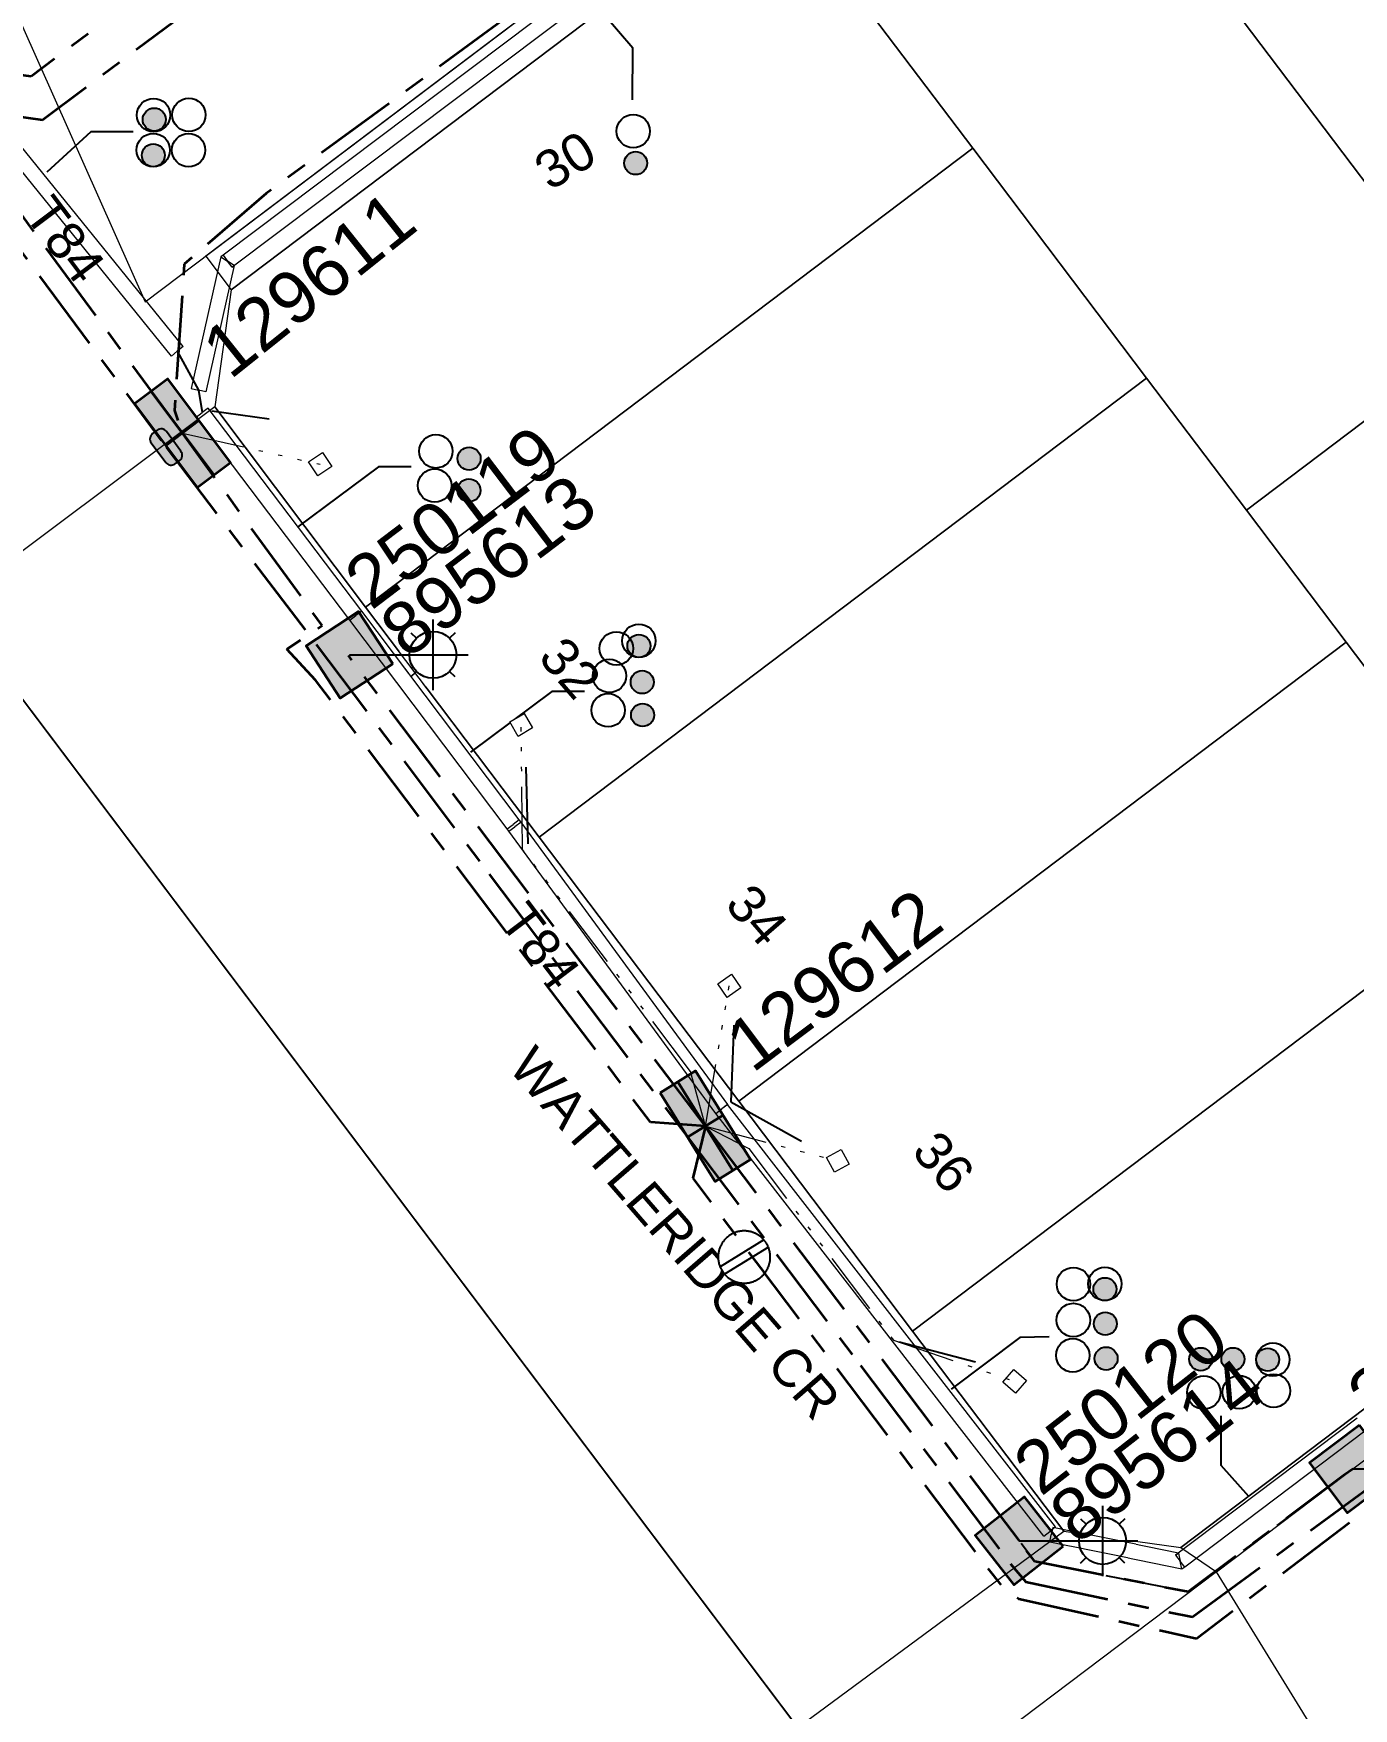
# Model space of a CAD drawing. Header units: metres. Extents: x 308278 to 310511, y 6271134 to 6272874.
# Drawn here: x 309041.8 to 309105, y 6272287.7 to 6272367.9 of the extents above; entities that cross this region are included whole.
import ezdxf
from ezdxf.enums import TextEntityAlignment as Align

# ---------------------------------------------------------------- set-up
doc = ezdxf.new("R2010")
doc.units = ezdxf.units.M
doc.set_wipeout_variables(frame=1)
for name, pattern in [('Cable Exist UG', [7, 4, -1, 1, -1]), ('DOT', [6.35, 0, -6.35]), ('PHANTOMX2', [6.6, 3, -0.75, 0.2, -0.75, 0.2, -0.75, 0.2, -0.75])]:
    doc.linetypes.add(name, pattern=pattern)
doc.layers.get('0').update_dxf_attribs({"color": 6})
for name, color, linetype, lineweight in [('_User Miscellaneous1', 30, 'Continuous', 13), ('_User_HV_Exist', 1, 'Continuous', 35), ('_User_LV_Exist', 5, 'Continuous', 35), ('_User_SL_Exist', 4, 'Continuous', 35), ('Cadastre Developer_SP_NEW', 92, 'Continuous', 15), ('Cadastre Land Parcels_SP_EXT', 118, 'Continuous', 15), ('Cadastre Roads_SP_EXT', 218, 'Continuous', 15), ('Mains_HV_EXT', 13, 'Continuous', 25), ('Mains_LV_EXT', 163, 'Continuous', 25), ('Mains_LV_SL_EXT', 135, 'Continuous', 25), ('Services_SP_EXT', 42, 'PHANTOMX2', 20)]:
    doc.layers.add(name, color=color, linetype=linetype, lineweight=lineweight)
for name, color, linetype in [('Duct_SP_EXT', 30, 'Continuous'), ('Equip_HV_EXT', 7, 'Continuous'), ('Equip_LV_EXT', 7, 'Continuous'), ('Equip_SP_SL_EXT', 7, 'Continuous'), ('SupportsUG_SP_LV_EXT', 7, 'Continuous'), ('SupportsUG_SP_LV_SL_EXT', 7, 'Continuous'), ('Trench_SP_EXT', 7, 'Continuous')]:
    doc.layers.add(name, color=color, linetype=linetype)
doc.styles.add('COLUMN_LABEL', font='arial.ttf', dxfattribs={"height": 2})
doc.styles.add('iecARIAL', font='arial.ttf', dxfattribs={"height": 2})
doc.styles.add('POLE_LABEL', font='arial.ttf', dxfattribs={"height": 2})
doc.styles.add('SL_LABEL', font='arial.ttf', dxfattribs={"height": 2})
doc.styles.get("Standard").update_dxf_attribs({"font": 'arial.ttf'})

# ---------------------------------------------------------------- blocks, each defined once
blk = doc.blocks.new('COLUMN_EXT')
blk.add_hatch(color=256).paths.add_polyline_path([(1.5, -1.5), (1.5, 1.5), (-1.5, 1.5), (-1.5, -1.5)])
blk.add_lwpolyline([(1.5, 1.5), (-1.5, 1.5), (-1.5, -1.5), (1.5, -1.5)], close=True)
at = {"flags": 9}
for tag, p in [('STREETNAME', (-1.813, 1.6)), ('SUBURB', (-1.813, 1.8)), ('NOTES', (-1.813, 2)), ('LOCATION', (-1.813, 1.4)), ('LEGEND', (-1.813, 1.2)), ('USAGE', (-1.813, 1)), ('STATE', (-1.813, 0.8)), ('COLUMN_TYPE', (-1.813, 0.4)), ('OWNED_BY', (-1.813, 0.6))]:
    blk.add_attdef(tag, text='', height=0.2, rotation=180, dxfattribs=at).set_placement(p, align=Align.MIDDLE_LEFT)
at = {"flags": 1}
blk.add_attdef('Z', (-1.813, 2.351), '', height=0.2, rotation=180, dxfattribs=at)
at = {"flags": 9}
for tag, style, p in [('STRUCTURE_PLANT_NUMBER', 'POLE_LABEL', (-1.813, -0.031)), ('STREET_CODE', 'COLUMN_LABEL', (-1.813, 0.2))]:
    blk.add_attdef(tag, text='', height=0.2, rotation=180, dxfattribs=dict(at, style=style)).set_placement(p, align=Align.MIDDLE_LEFT)
at = {"style": 'COLUMN_LABEL', "width": 0.9, "flags": 8}
blk.add_attdef('ASSET_NUM', text='', height=2, rotation=270, dxfattribs=at).set_placement((2, -4), align=Align.MIDDLE_LEFT)
blk = doc.blocks.new('PILLAR_EXT')
blk.add_hatch(color=256).paths.add_polyline_path([(-2.5, 1), (-2.5, -1), (2.5, -1), (2.5, 1)])
for p, q in [((0, 1), (0, -1)), ((-2.5, 0), (2.5, 0))]:
    blk.add_line(p, q)
at = {"ltscale": 10}
blk.add_line((2.5, 0), (-2.5, 0), dxfattribs=at)
blk.add_lwpolyline([(-2.5, -1), (-1.25, -1), (1.25, -1), (2.5, -1), (2.5, 1), (-2.5, 1)], close=True)
at = {"width": 0.9, "flags": 8}
blk.add_attdef('ASSET_NUM', text='', height=2, rotation=90, dxfattribs=at).set_placement((-2, 4), align=Align.MIDDLE_LEFT)
for tag, p, flags in [('OWNED_BY', (0, -0.2), 9), ('STATE', (0, -0.4), 9), ('SUPPORT_TYPE', (0, -0.6), 9), ('USAGE', (0, -0.8), 9), ('LEGEND', (0, -1), 9), ('STREETNAME', (0, -1.8), 9), ('LOCATION', (0, -1.2), 9), ('NOTES', (0, -1.4), 9), ('PARENT', (0, -1.6), 9), ('SUBURB', (0, -2), 1)]:
    blk.add_attdef(tag, p, '', height=0.2, dxfattribs=dict(flags=flags))
blk = doc.blocks.new('DUCT_EXT')
blk.add_circle((0, 0.8), 0.8)
at = {"flags": 1}
blk.add_attdef('Z', (0, 0), '', height=0.2, dxfattribs=at)
at = {"flags": 9}
for tag, p in [('DUCT_CODE', (0, 0)), ('XSECT_TYPE', (0, -0.2)), ('STATE', (0, -0.6)), ('FB_REFERENCE', (0, -0.4)), ('NOTES', (0, -0.8))]:
    blk.add_attdef(tag, text='', height=0.2, dxfattribs=at).set_placement(p, align=Align.MIDDLE_LEFT)
blk = doc.blocks.new('*U479')
at = {"transparency": 33554687, "flags": 9}
for tag, p in [('LRATECODE', (-7.4, 0)), ('LOUTREACHVOCAB', (-7.2, 0)), ('LOUTREACH', (-7, 0)), ('LANTNUMBER', (-6.6, 0)), ('LNEW', (-6.4, 0)), ('LMASTVOCAB', (-6.2, 0)), ('LMAST', (-6, 0)), ('LLAMPVOCAB', (-5.8, 0)), ('LLAMP', (-5.6, 0)), ('LEXIST', (-5.4, 0)), ('LCHARGE3PERCENT', (-5.2, 0)), ('LCHARGE3', (-5, 0)), ('LCHARGE2PERCENT', (-4.8, 0)), ('LCHARGE2', (-4.6, 0)), ('LCHARGE1PERCENT', (-4.4, 0)), ('LCHARGE1', (-4.2, 0)), ('LCATEGORY', (-4, 0)), ('LBRACKETVOCAB', (-3.8, 0)), ('LBRACKET', (-3.6, 0)), ('LKINGHEIGHT', (-3.4, 0)), ('CREPLACE', (-3.2, 0)), ('CREMOVE', (-3, 0)), ('CNUMBER', (-2.8, 0)), ('CNEW', (-2.6, 0)), ('CEXIST', (-2.4, 0)), ('USAGE', (-2.2, 0)), ('STATE', (-2, 0)), ('OWNED_BY', (-1.8, 0)), ('ORIENTATION', (-1.6, 0)), ('OPERATING_VOLTAGE', (-1.4, 0)), ('NO_PHASES', (-1.2, 0)), ('LANTERN_TYPE', (-1, 0)), ('LANTERN_PURPOSE', (-0.8, 0)), ('CONTROL_TYPE', (-0.6, 0)), ('CONSTRUCTED_VOLTAGE', (-0.4, 0))]:
    blk.add_attdef(tag, text='', height=0.001, rotation=270, dxfattribs=at).set_placement(p, align=Align.MIDDLE_LEFT)
at = {"transparency": 33554687, "style": 'SL_LABEL', "flags": 9}
blk.add_attdef('STREET_CODE', text='', height=0.001, rotation=270, dxfattribs=at).set_placement((0.001, 0), align=Align.MIDDLE_LEFT)
at = {"transparency": 33554687, "flags": 1}
blk.add_attdef('Z', (0, 0), '', height=0.001, rotation=270, dxfattribs=at)
at = {"transparency": 33554687, "width": 0.9}
blk.add_attdef('LNUMBER', text='', height=1, dxfattribs=at).set_placement((7, -1), align=Align.MIDDLE_LEFT)
at = {"transparency": 33554687, "flags": 9}
for tag, p in [('LREMOVE', (0, -7.6)), ('LREPLACE', (0, -7.8)), ('LTYPE', (0, -8)), ('LTYPEVOCAB', (0, -8.2)), ('LEGEND', (0, -8.4)), ('SUBURB', (0, -8.6)), ('STREETNAME', (0, -8.8)), ('LOCATION', (0, -9)), ('NOTES', (0, -9.2)), ('MAINTAINED_BY', (0, -9.863))]:
    blk.add_attdef(tag, text='', height=0.001, dxfattribs=at).set_placement(p, align=Align.MIDDLE_LEFT)
blk.add_attdef('OPERATED_BY', (0, -9.607), '', height=0.001, dxfattribs=at)
at = {"linetype": 'DOT', "transparency": 33554687}
blk.add_wipeout([(5.688, 0), (5.061, -1.061), (4, -1.688), (2.939, -1.061), (2.313, 0), (2.939, 1.061), (4, 1.687), (5.061, 1.061)], dxfattribs=at)
at = {"transparency": 33554687}
for p, q in [((4, 1.687), (4, 0)), ((2.939, 1.061), (3.205, 0.795)), ((5.061, 1.061), (4.795, 0.795)), ((0, 0), (4, 0)), ((2.939, -1.061), (3.205, -0.795)), ((4, 0), (5.688, 0)), ((4, 0), (4, -1.688)), ((5.061, -1.061), (4.795, -0.795))]:
    blk.add_line(p, q, dxfattribs=at)
blk.add_circle((4, 0), 1.125, dxfattribs=at)
blk = doc.blocks.new('CCP_EXT')
at = {"flags": 9}
for tag, p in [('USAGE', (0, -1.2)), ('LEGEND', (0, -1.4)), ('LIFE_SUPPORT', (0, -1.6)), ('STATE', (0, -1.8)), ('NOTES', (0, -2))]:
    blk.add_attdef(tag, text='', height=0.2, dxfattribs=at).set_placement(p, align=Align.MIDDLE_LEFT)
at = {"transparency": 33554687}
blk.add_wipeout([(0, 0.566), (0.566, 0), (0, -0.566), (-0.566, 0)], dxfattribs=at)
blk.add_lwpolyline([(-0.566, 0), (0, 0.566), (0.566, 0), (0, -0.566), (-0.566, 0)])
at = {"flags": 1}
blk.add_attdef('Z', (0, 0), '', height=0.2, dxfattribs=at)
at = {"flags": 9}
for tag, p in [('CCP_TYPE', (0, 0)), ('OPERATING_VOLTAGE', (0, -0.6)), ('ORIENTATION', (0, -0.8)), ('CONSTRUCTED_VOLTAGE', (0, -0.2)), ('NO_PHASES', (0, -0.4)), ('OWNED_BY', (0, -1))]:
    blk.add_attdef(tag, text='', height=0.2, dxfattribs=at).set_placement(p, align=Align.MIDDLE_LEFT)
blk = doc.blocks.new('HV_STJ_EXT')
h = blk.add_hatch(color=256)
edge = h.paths.add_edge_path()
edge.add_ellipse((-0.586, 0.131), major_axis=(0.226, 0.226), ratio=1, start_angle=44.99996, end_angle=135)
edge.add_line((-0.906, 0.131), (-0.906, -0.131))
edge.add_ellipse((-0.586, -0.131), major_axis=(0.226, 0.226), ratio=1, start_angle=134.99996, end_angle=225)
edge.add_line((-0.586, -0.451), (0.586, -0.451))
edge.add_ellipse((0.586, -0.131), major_axis=(-0.226, 0.226), ratio=1, start_angle=134.99996, end_angle=225)
edge.add_line((0.906, -0.131), (0.906, 0.131))
edge.add_ellipse((0.586, 0.131), major_axis=(-0.226, 0.226), ratio=1, start_angle=224.99996, end_angle=315)
edge.add_line((0.586, 0.451), (-0.586, 0.451))
blk.add_lwpolyline([(-0.906, 0.131), (-0.906, -0.131, 0.414214), (-0.586, -0.451), (0.586, -0.451, 0.414214), (0.906, -0.131), (0.906, 0.131, 0.414214), (0.586, 0.451), (-0.586, 0.451, 0.414214)], format="xyb", close=True)
for tag, flags, p in [('ORIENTATION', 9, (1.5, 0)), ('Z', 1, (1.5, -0.8)), ('USAGE', 9, (1.5, -0.2)), ('LEGEND', 9, (1.5, -0.4)), ('NOTES', 9, (1.5, -0.6))]:
    blk.add_attdef(tag, text='', height=0.2, dxfattribs=dict(flags=flags)).set_placement(p, align=Align.MIDDLE_LEFT)
blk = doc.blocks.new('LV_UG_LINKS_CLOSED_EXT')
at = {"layer": 'Equip_LV_EXT'}
for tag, flags, p in [('ACTUAL_STATUS', 9, (3, -2)), ('CONSTRUCTED_VOLTAGE', 9, (3, -2.2)), ('NO_PHASES', 9, (3, -2.4)), ('OPERATING_VOLTAGE', 9, (3, -2.6)), ('ORIENTATION', 9, (3, -2.8)), ('STATE', 9, (3, -3)), ('SWITCH_TYPE', 9, (3, -3.2)), ('OWNED_BY', 9, (3, -3.8)), ('OPERATED_BY', 9, (3, -4)), ('USAGE', 9, (3, -3.4)), ('NOTES', 9, (3, -3.6)), ('TYPE', 9, (3, -4.6)), ('Z', 1, (3, -4.8)), ('MAINTAINED_BY', 9, (3, -4.2)), ('NUMBER_OF_PHASES', 9, (3, -4.4))]:
    blk.add_attdef(tag, text='', height=0.2, dxfattribs=dict(at, flags=flags)).set_placement(p, align=Align.MIDDLE_LEFT)
at = {"transparency": 33554687}
blk.add_wipeout([(4, 1.25), (3.969, 1.25), (3.939, 1.248), (3.908, 1.247), (3.877, 1.244), (3.847, 1.241), (3.817, 1.236), (3.786, 1.232), (3.756, 1.226), (3.726, 1.22), (3.696, 1.213), (3.667, 1.205), (3.637, 1.196), (3.608, 1.187), (3.579, 1.177), (3.55, 1.166), (3.522, 1.155), (3.493, 1.143), (3.466, 1.13), (3.438, 1.117), (3.411, 1.102), (3.384, 1.088), (3.357, 1.072), (3.331, 1.056), (3.306, 1.039), (3.28, 1.022), (3.255, 1.004), (3.231, 0.985), (3.207, 0.966), (3.184, 0.947), (3.161, 0.926), (3.138, 0.905), (3.116, 0.884), (3.095, 0.862), (3.074, 0.839), (3.053, 0.816), (3.034, 0.793), (3.015, 0.769), (2.996, 0.745), (2.978, 0.72), (2.961, 0.694), (2.944, 0.669), (2.928, 0.643), (2.912, 0.616), (2.898, 0.589), (2.883, 0.562), (2.87, 0.534), (2.857, 0.507), (2.845, 0.478), (2.834, 0.45), (2.823, 0.421), (2.813, 0.392), (2.804, 0.363), (2.795, 0.333), (2.787, 0.304), (2.78, 0.274), (2.774, 0.244), (2.768, 0.214), (2.764, 0.183), (2.759, 0.153), (2.756, 0.123), (2.753, 0.092), (2.752, 0.061), (2.75, 0.031), (2.75, 0), (2.75, -0.031), (2.752, -0.061), (2.753, -0.092), (2.756, -0.123), (2.759, -0.153), (2.764, -0.183), (2.768, -0.214), (2.774, -0.244), (2.78, -0.274), (2.787, -0.304), (2.795, -0.333), (2.804, -0.363), (2.813, -0.392), (2.823, -0.421), (2.834, -0.45), (2.845, -0.478), (2.857, -0.507), (2.87, -0.534), (2.883, -0.562), (2.898, -0.589), (2.912, -0.616), (2.928, -0.643), (2.944, -0.669), (2.961, -0.694), (2.978, -0.72), (2.996, -0.745), (3.015, -0.769), (3.034, -0.793), (3.053, -0.816), (3.074, -0.839), (3.095, -0.862), (3.116, -0.884), (3.138, -0.905), (3.161, -0.926), (3.184, -0.947), (3.207, -0.966), (3.231, -0.985), (3.255, -1.004), (3.28, -1.022), (3.306, -1.039), (3.331, -1.056), (3.357, -1.072), (3.384, -1.088), (3.411, -1.102), (3.438, -1.117), (3.466, -1.13), (3.493, -1.143), (3.522, -1.155), (3.55, -1.166), (3.579, -1.177), (3.608, -1.187), (3.637, -1.196), (3.667, -1.205), (3.696, -1.213), (3.726, -1.22), (3.756, -1.226), (3.786, -1.232), (3.817, -1.236), (3.847, -1.241), (3.877, -1.244), (3.908, -1.247), (3.939, -1.248), (3.969, -1.25), (4, -1.25), (4.031, -1.25), (4.061, -1.248), (4.092, -1.247), (4.123, -1.244), (4.153, -1.241), (4.183, -1.236), (4.214, -1.232), (4.244, -1.226), (4.274, -1.22), (4.304, -1.213), (4.333, -1.205), (4.363, -1.196), (4.392, -1.187), (4.421, -1.177), (4.45, -1.166), (4.478, -1.155), (4.507, -1.143), (4.534, -1.13), (4.562, -1.117), (4.589, -1.102), (4.616, -1.088), (4.643, -1.072), (4.669, -1.056), (4.694, -1.039), (4.72, -1.022), (4.745, -1.004), (4.769, -0.985), (4.793, -0.966), (4.816, -0.947), (4.839, -0.926), (4.862, -0.905), (4.884, -0.884), (4.905, -0.862), (4.926, -0.839), (4.947, -0.816), (4.966, -0.793), (4.985, -0.769), (5.004, -0.745), (5.022, -0.72), (5.039, -0.694), (5.056, -0.669), (5.072, -0.643), (5.088, -0.616), (5.102, -0.589), (5.117, -0.562), (5.13, -0.534), (5.143, -0.507), (5.155, -0.478), (5.166, -0.45), (5.177, -0.421), (5.187, -0.392), (5.196, -0.363), (5.205, -0.333), (5.213, -0.304), (5.22, -0.274), (5.226, -0.244), (5.232, -0.214), (5.236, -0.183), (5.241, -0.153), (5.244, -0.123), (5.247, -0.092), (5.248, -0.061), (5.25, -0.031), (5.25, 0), (5.25, 0.031), (5.248, 0.061), (5.247, 0.092), (5.244, 0.123), (5.241, 0.153), (5.236, 0.183), (5.232, 0.214), (5.226, 0.244), (5.22, 0.274), (5.213, 0.304), (5.205, 0.333), (5.196, 0.363), (5.187, 0.392), (5.177, 0.421), (5.166, 0.45), (5.155, 0.478), (5.143, 0.507), (5.13, 0.534), (5.117, 0.562), (5.102, 0.589), (5.088, 0.616), (5.072, 0.643), (5.056, 0.669), (5.039, 0.694), (5.022, 0.72), (5.004, 0.745), (4.985, 0.769), (4.966, 0.793), (4.947, 0.816), (4.926, 0.839), (4.905, 0.862), (4.884, 0.884), (4.862, 0.905), (4.839, 0.926), (4.816, 0.947), (4.793, 0.966), (4.769, 0.985), (4.745, 1.004), (4.72, 1.022), (4.694, 1.039), (4.669, 1.056), (4.643, 1.072), (4.616, 1.088), (4.589, 1.102), (4.562, 1.117), (4.534, 1.13), (4.507, 1.143), (4.478, 1.155), (4.45, 1.166), (4.421, 1.177), (4.392, 1.187), (4.363, 1.196), (4.333, 1.205), (4.304, 1.213), (4.274, 1.22), (4.244, 1.226), (4.214, 1.232), (4.183, 1.236), (4.153, 1.241), (4.123, 1.244), (4.092, 1.247), (4.061, 1.248), (4.031, 1.25)], dxfattribs=at).dxf.layer = 'Equip_LV_EXT'
at = {"layer": 'Equip_LV_EXT'}
for p, q in [((3.792, 1.232), (3.792, -1.232)), ((4.208, 1.232), (4.208, -1.232))]:
    blk.add_line(p, q, dxfattribs=at)
at = {"layer": 'Equip_LV_EXT', "flags": 128}
blk.add_lwpolyline([(4, 1.25), (3.969, 1.25), (3.939, 1.248), (3.908, 1.247), (3.877, 1.244), (3.847, 1.241), (3.817, 1.236), (3.786, 1.232), (3.756, 1.226), (3.726, 1.22), (3.696, 1.213), (3.667, 1.205), (3.637, 1.196), (3.608, 1.187), (3.579, 1.177), (3.55, 1.166), (3.522, 1.155), (3.493, 1.143), (3.466, 1.13), (3.438, 1.117), (3.411, 1.102), (3.384, 1.088), (3.357, 1.072), (3.331, 1.056), (3.306, 1.039), (3.28, 1.022), (3.255, 1.004), (3.231, 0.985), (3.207, 0.966), (3.184, 0.947), (3.161, 0.926), (3.138, 0.905), (3.116, 0.884), (3.095, 0.862), (3.074, 0.839), (3.053, 0.816), (3.034, 0.793), (3.015, 0.769), (2.996, 0.745), (2.978, 0.72), (2.961, 0.694), (2.944, 0.669), (2.928, 0.643), (2.912, 0.616), (2.898, 0.589), (2.883, 0.562), (2.87, 0.534), (2.857, 0.507), (2.845, 0.478), (2.834, 0.45), (2.823, 0.421), (2.813, 0.392), (2.804, 0.363), (2.795, 0.333), (2.787, 0.304), (2.78, 0.274), (2.774, 0.244), (2.768, 0.214), (2.764, 0.183), (2.759, 0.153), (2.756, 0.123), (2.753, 0.092), (2.752, 0.061), (2.75, 0.031), (2.75, 0), (2.75, -0.031), (2.752, -0.061), (2.753, -0.092), (2.756, -0.123), (2.759, -0.153), (2.764, -0.183), (2.768, -0.214), (2.774, -0.244), (2.78, -0.274), (2.787, -0.304), (2.795, -0.333), (2.804, -0.363), (2.813, -0.392), (2.823, -0.421), (2.834, -0.45), (2.845, -0.478), (2.857, -0.507), (2.87, -0.534), (2.883, -0.562), (2.898, -0.589), (2.912, -0.616), (2.928, -0.643), (2.944, -0.669), (2.961, -0.694), (2.978, -0.72), (2.996, -0.745), (3.015, -0.769), (3.034, -0.793), (3.053, -0.816), (3.074, -0.839), (3.095, -0.862), (3.116, -0.884), (3.138, -0.905), (3.161, -0.926), (3.184, -0.947), (3.207, -0.966), (3.231, -0.985), (3.255, -1.004), (3.28, -1.022), (3.306, -1.039), (3.331, -1.056), (3.357, -1.072), (3.384, -1.088), (3.411, -1.102), (3.438, -1.117), (3.466, -1.13), (3.493, -1.143), (3.522, -1.155), (3.55, -1.166), (3.579, -1.177), (3.608, -1.187), (3.637, -1.196), (3.667, -1.205), (3.696, -1.213), (3.726, -1.22), (3.756, -1.226), (3.786, -1.232), (3.817, -1.236), (3.847, -1.241), (3.877, -1.244), (3.908, -1.247), (3.939, -1.248), (3.969, -1.25), (4, -1.25), (4.031, -1.25), (4.061, -1.248), (4.092, -1.247), (4.123, -1.244), (4.153, -1.241), (4.183, -1.236), (4.214, -1.232), (4.244, -1.226), (4.274, -1.22), (4.304, -1.213), (4.333, -1.205), (4.363, -1.196), (4.392, -1.187), (4.421, -1.177), (4.45, -1.166), (4.478, -1.155), (4.507, -1.143), (4.534, -1.13), (4.562, -1.117), (4.589, -1.102), (4.616, -1.088), (4.643, -1.072), (4.669, -1.056), (4.694, -1.039), (4.72, -1.022), (4.745, -1.004), (4.769, -0.985), (4.793, -0.966), (4.816, -0.947), (4.839, -0.926), (4.862, -0.905), (4.884, -0.884), (4.905, -0.862), (4.926, -0.839), (4.947, -0.816), (4.966, -0.793), (4.985, -0.769), (5.004, -0.745), (5.022, -0.72), (5.039, -0.694), (5.056, -0.669), (5.072, -0.643), (5.088, -0.616), (5.102, -0.589), (5.117, -0.562), (5.13, -0.534), (5.143, -0.507), (5.155, -0.478), (5.166, -0.45), (5.177, -0.421), (5.187, -0.392), (5.196, -0.363), (5.205, -0.333), (5.213, -0.304), (5.22, -0.274), (5.226, -0.244), (5.232, -0.214), (5.236, -0.183), (5.241, -0.153), (5.244, -0.123), (5.247, -0.092), (5.248, -0.061), (5.25, -0.031), (5.25, 0), (5.25, 0.031), (5.248, 0.061), (5.247, 0.092), (5.244, 0.123), (5.241, 0.153), (5.236, 0.183), (5.232, 0.214), (5.226, 0.244), (5.22, 0.274), (5.213, 0.304), (5.205, 0.333), (5.196, 0.363), (5.187, 0.392), (5.177, 0.421), (5.166, 0.45), (5.155, 0.478), (5.143, 0.507), (5.13, 0.534), (5.117, 0.562), (5.102, 0.589), (5.088, 0.616), (5.072, 0.643), (5.056, 0.669), (5.039, 0.694), (5.022, 0.72), (5.004, 0.745), (4.985, 0.769), (4.966, 0.793), (4.947, 0.816), (4.926, 0.839), (4.905, 0.862), (4.884, 0.884), (4.862, 0.905), (4.839, 0.926), (4.816, 0.947), (4.793, 0.966), (4.769, 0.985), (4.745, 1.004), (4.72, 1.022), (4.694, 1.039), (4.669, 1.056), (4.643, 1.072), (4.616, 1.088), (4.589, 1.102), (4.562, 1.117), (4.534, 1.13), (4.507, 1.143), (4.478, 1.155), (4.45, 1.166), (4.421, 1.177), (4.392, 1.187), (4.363, 1.196), (4.333, 1.205), (4.304, 1.213), (4.274, 1.22), (4.244, 1.226), (4.214, 1.232), (4.183, 1.236), (4.153, 1.241), (4.123, 1.244), (4.092, 1.247), (4.061, 1.248), (4.031, 1.25)], close=True, dxfattribs=at)
blk = doc.blocks.new('CABLE_LARGE_EXT')
h = blk.add_hatch(color=256)
edge = h.paths.add_edge_path()
edge.add_arc((0, 0.55), 0.55, 0, 360)
blk.add_circle((0, 0.55), 0.55)
at = {"flags": 1}
blk.add_attdef('Z', (0, 0), '', height=0.2, dxfattribs=at)
at = {"flags": 9}
for tag, p in [('COND_CODE', (0, 0)), ('XSECT_SIZE', (0, -0.6)), ('STATE', (0, -0.4)), ('FB_REFERENCE', (0, -0.2)), ('NOTES', (0, -0.8))]:
    blk.add_attdef(tag, text='', height=0.2, dxfattribs=at).set_placement(p, align=Align.MIDDLE_LEFT)

msp = doc.modelspace()

# ---------------------------------------------------------------- linework, layer by layer
at = {"layer": '_User Miscellaneous1'}
for p, q in [((309087.726, 6272385.061), (309050.871, 6272357.337)), ((309088.158, 6272384.485), (309051.304, 6272356.761)), ((309048.397, 6272352.501), (309037.421, 6272366.059)), ((309048.957, 6272352.954), (309037.98, 6272366.512)), ((309050.766, 6272357.257), (309049.344, 6272350.948)), ((309050.871, 6272357.337), (309050.766, 6272357.257)), ((309050.766, 6272357.257), (309051.088, 6272357.049)), ((309050.871, 6272357.337), (309051.088, 6272357.049)), ((309051.304, 6272356.761), (309051.088, 6272357.049)), ((309051.41, 6272356.841), (309051.088, 6272357.049)), ((309051.41, 6272356.841), (309050.047, 6272350.79)), ((309051.304, 6272356.761), (309051.41, 6272356.841)), ((309048.957, 6272352.954), (309048.677, 6272352.727)), ((309048.397, 6272352.501), (309048.677, 6272352.727)), ((309049.344, 6272350.948), (309049.695, 6272350.869)), ((309050.047, 6272350.79), (309049.695, 6272350.869)), ((309049.582, 6272349.574), (309049.869, 6272349.791)), ((309050.156, 6272350.008), (309049.869, 6272349.791)), ((309064.475, 6272329.857), (309064.763, 6272330.074)), ((309064.562, 6272329.742), (309064.475, 6272329.857)), ((309064.562, 6272329.742), (309064.851, 6272329.956)), ((309065.051, 6272330.29), (309064.763, 6272330.074)), ((309065.14, 6272330.171), (309064.851, 6272329.956)), ((309065.14, 6272330.171), (309065.051, 6272330.29)), ((309074.461, 6272316.231), (309074.751, 6272316.444)), ((309074.467, 6272316.223), (309074.751, 6272316.444)), ((309075.035, 6272316.664), (309074.751, 6272316.444)), ((309075.041, 6272316.656), (309074.751, 6272316.444))]:
    msp.add_line(p, q, dxfattribs=at)
at = {"layer": '_User_HV_Exist', "linetype": 'Cable Exist UG'}
msp.add_lwpolyline([(309037.911, 6272361.955), (309047.914, 6272348.459)], dxfattribs=at)
at = {"layer": '_User_LV_Exist', "linetype": 'Cable Exist UG', "flags": 128}
for points in [[(309051.908, 6272376.009), (309052.211, 6272373.78), (309052.211, 6272373.78), (309041.69, 6272365.895), (309038.675, 6272366.302), (309037.794, 6272365.44), (309037.794, 6272365.44), (309022.459, 6272353.84), (309023.724, 6272352.313), (309023.724, 6272352.313), (309022.524, 6272351.404), (309014.293, 6272345.201), (309012.235, 6272346.103)], [(309048.928, 6272348.808), (309038.215, 6272363.36), (309038.215, 6272363.36), (309039.377, 6272364.207), (309042.226, 6272363.81), (309053.412, 6272372.194), (309054.725, 6272373.351), (309051.908, 6272376.009)]]:
    msp.add_lwpolyline(points, dxfattribs=at)
at = {"layer": 'Cadastre Land Parcels_SP_EXT', "linetype": 'Continuous'}
for points in [[(309122.214, 6272362), (309099.464, 6272392.099), (309088.294, 6272383.658), (309111.045, 6272353.559), (309122.214, 6272362)], [(309111.045, 6272353.559), (309088.294, 6272383.658), (309077.124, 6272375.218), (309086.772, 6272362.454), (309095.093, 6272351.445), (309099.875, 6272345.118), (309111.045, 6272353.559)], [(309086.772, 6272362.454), (309077.124, 6272375.218), (309051.255, 6272355.668), (309050.476, 6272350.066), (309057.688, 6272340.476), (309086.772, 6272362.454)], [(309095.093, 6272351.445), (309086.772, 6272362.454), (309057.688, 6272340.476), (309066.008, 6272329.466), (309095.093, 6272351.445)], [(309133.795, 6272323.46), (309111.045, 6272353.559), (309099.875, 6272345.118), (309104.657, 6272338.792), (309112.977, 6272327.784), (309122.626, 6272315.019), (309133.795, 6272323.46)], [(309104.657, 6272338.792), (309099.875, 6272345.118), (309095.093, 6272351.445), (309066.008, 6272329.466), (309075.57, 6272316.811), (309104.657, 6272338.792)], [(309082.087, 6272281.925), (309034.255, 6272345.358), (309007.944, 6272325.489), (308911.612, 6272252.776), (308959.421, 6272189.261), (309082.087, 6272281.925)], [(309112.977, 6272327.784), (309104.657, 6272338.792), (309075.57, 6272316.811), (309083.892, 6272305.802), (309112.977, 6272327.784)], [(309122.626, 6272315.019), (309112.977, 6272327.784), (309083.892, 6272305.802), (309091.127, 6272296.228), (309096.728, 6272295.449), (309122.626, 6272315.019)]]:
    msp.add_lwpolyline(points, close=True, dxfattribs=at)
at = {"layer": 'Cadastre Roads_SP_EXT', "linetype": 'Continuous'}
for points in [[(309207.248, 6272476.001), (309192.86, 6272489.886), (309192.546, 6272484.694), (309166.069, 6272464.699), (309152.302, 6272454.303), (309140.334, 6272445.266), (309126.501, 6272434.818), (309113.016, 6272424.635), (309110.623, 6272422.827), (309108.23, 6272421.021), (309094.666, 6272410.778), (309081.102, 6272400.534), (309078.709, 6272398.727), (309076.316, 6272396.919), (309063.949, 6272387.58), (309040.544, 6272369.906), (309047.147, 6272355.094), (309207.248, 6272476.001)], [(309207.248, 6272476.001), (309050.052, 6272357.288), (309051.255, 6272355.668), (309077.124, 6272375.218), (309088.294, 6272383.658), (309099.464, 6272392.099), (309112.229, 6272401.746), (309123.399, 6272410.187), (309205.198, 6272471.958), (309210.743, 6272471.126), (309207.248, 6272476.001)]]:
    msp.add_lwpolyline(points, close=True, dxfattribs=at)
at = {"layer": 'Duct_SP_EXT'}
for points in [[(309070.473, 6272364.767), (309070.495, 6272367.24), (309068.441, 6272369.66)], [(309046.573, 6272363.241), (309044.54, 6272363.236), (309042.439, 6272361.308)], [(309059.879, 6272347.195), (309058.321, 6272347.202), (309054.449, 6272344.325)], [(309068.182, 6272336.441), (309066.612, 6272336.443), (309062.727, 6272333.531)], [(309090.434, 6272305.536), (309089.031, 6272305.507), (309085.738, 6272303.019)], [(309098.645, 6272301.745), (309098.657, 6272299.38), (309099.978, 6272297.905)]]:
    msp.add_lwpolyline(points, dxfattribs=at)
at = {"layer": 'Mains_HV_EXT', "linetype": 'Cable Exist UG'}
msp.add_lwpolyline([(309037.911, 6272361.955), (309047.914, 6272348.459)], dxfattribs=at)
at = {"layer": 'Trench_SP_EXT', "linetype": 'Cable Exist UG'}
for points in [[(309048.677, 6272352.727), (309049.695, 6272350.869)], [(309049.695, 6272350.869), (309049.869, 6272349.791)], [(309053.074, 6272349.476), (309050.332, 6272349.858)], [(309065.371, 6272332.811), (309065.466, 6272329.143)], [(309075.328, 6272320.45), (309075.191, 6272316.787), (309078.578, 6272314.906)], [(309086.897, 6272304.325), (309083.246, 6272305.276)]]:
    msp.add_lwpolyline(points, dxfattribs=at)

# ---------------------------------------------------------------- block references
at = {"layer": 'Duct_SP_EXT'}
for name, p in [('DUCT_EXT', (309047.544, 6272363.241)), ('CABLE_LARGE_EXT', (309047.578, 6272363.276)), ('DUCT_EXT', (309049.236, 6272363.251)), ('DUCT_EXT', (309047.531, 6272361.563)), ('CABLE_LARGE_EXT', (309047.531, 6272361.563)), ('DUCT_EXT', (309049.222, 6272361.56)), ('DUCT_EXT', (309061.066, 6272347.139)), ('DUCT_EXT', (309069.374, 6272336.384)), ('DUCT_EXT', (309091.588, 6272305.536)), ('DUCT_EXT', (309099.528, 6272302.082))]:
    msp.add_blockref(name, p, dxfattribs=at)
for name, p, rotation in [('DUCT_EXT', (309069.713, 6272363.263), 270.4568547504928), ('CABLE_LARGE_EXT', (309070.079, 6272361.735), 270.4568547504928), ('DUCT_EXT', (309060.205, 6272346.293), 270.4568547504928), ('DUCT_EXT', (309068.905, 6272338.49), 270.4568547504928), ('DUCT_EXT', (309070.788, 6272338.066), 0.2732150055426816), ('CABLE_LARGE_EXT', (309070.788, 6272338.066), 0.2732150055426816), ('CABLE_LARGE_EXT', (309070.392, 6272336.882), 270.4568547504928), ('DUCT_EXT', (309068.512, 6272335.531), 270.4568547504928), ('CABLE_LARGE_EXT', (309070.41, 6272335.304), 270.4568547504928), ('DUCT_EXT', (309091.587, 6272307.258), 359.8921843331214), ('DUCT_EXT', (309093.103, 6272307.265), 0.4568548502752349), ('CABLE_LARGE_EXT', (309093.103, 6272307.265), 0.4568548502752349), ('DUCT_EXT', (309090.76, 6272304.638), 270.4568547504928), ('DUCT_EXT', (309100.344, 6272304.437), 270.4568547504928), ('CABLE_LARGE_EXT', (309100.344, 6272304.437), 270.4568547504928), ('DUCT_EXT', (309097.035, 6272302.858), 270.4568547504928), ('DUCT_EXT', (309100.373, 6272302.945), 270.4568547504928)]:
    msp.add_blockref(name, p, dxfattribs=dict(at, rotation=rotation))
at = {"layer": 'Equip_HV_EXT', "rotation": 126.5447938902523}
msp.add_blockref('HV_STJ_EXT', (309048.147, 6272348.143), dxfattribs=at)
at = {"layer": 'SupportsUG_SP_LV_EXT'}
ref = msp.add_blockref('PILLAR_EXT', (309048.928, 6272348.808), dxfattribs=dict(at, rotation=306.9278697667432))
ref.add_attrib('ASSET_NUM', '129611', dxfattribs={"layer": '0', "height": 2.5, "rotation": 38.64638, "style": 'iecARIAL'}).set_placement((309050.428, 6272352.308), align=Align.MIDDLE_LEFT)
ref = msp.add_blockref('PILLAR_EXT', (309073.967, 6272315.623), dxfattribs=dict(at, rotation=301.7356188612637))
ref.add_attrib('ASSET_NUM', '129612', dxfattribs={"layer": '0', "height": 2.5, "rotation": 36.94321, "style": 'iecARIAL'}).set_placement((309075.467, 6272319.123), align=Align.MIDDLE_LEFT)
at = {"layer": 'SupportsUG_SP_LV_SL_EXT'}
ref = msp.add_blockref('COLUMN_EXT', (309056.924, 6272338.192), dxfattribs=dict(at, rotation=303.1202299253234))
ref.add_attrib('ASSET_NUM', '895613', dxfattribs={"layer": '0', "height": 2.5, "rotation": 37.20979, "style": 'COLUMN_LABEL'}).set_placement((309058.924, 6272338.942), align=Align.MIDDLE_LEFT)
ref = msp.add_blockref('COLUMN_EXT', (309088.99, 6272295.758), dxfattribs=dict(at, rotation=307.9931587741743))
ref.add_attrib('ASSET_NUM', '895614', dxfattribs={"layer": '0', "height": 2.5, "rotation": 37.99316, "style": 'COLUMN_LABEL'}).set_placement((309090.99, 6272296.508), align=Align.MIDDLE_LEFT)
ref = msp.add_blockref('COLUMN_EXT', (309104.993, 6272299.204), dxfattribs=dict(at, rotation=36.93137378911662))
ref.add_attrib('ASSET_NUM', '895623', dxfattribs={"layer": '0', "height": 2.5, "rotation": 307.54518, "style": 'COLUMN_LABEL'}).set_placement((309106.993, 6272299.954), align=Align.MIDDLE_LEFT)

# ---------------------------------------------------------------- texts
at = {"layer": 'Cadastre Land Parcels_SP_EXT'}
for s, rotation, p in [('30', 31.21788, (309066.52, 6272360.387)), ('32', 310.92137, (309065.904, 6272338.036)), ('34', 310.91979, (309074.845, 6272326.203)), ('36', 310.92972, (309083.787, 6272314.372))]:
    msp.add_text(s, height=1.8, rotation=rotation, dxfattribs=at).set_placement(p)
at = {"layer": 'Mains_LV_EXT'}
for rotation, p in [(306.92112, (309041.289, 6272359.274)), (307.0917, (309064.036, 6272325.436))]:
    msp.add_text('T84', height=1.8, rotation=rotation, dxfattribs=at).set_placement(p)

# ---------------------------------------------------------------- next in the draw order: block references
at = {"layer": 'Equip_SP_SL_EXT'}
ref = msp.add_blockref('*U479', (309056.924, 6272338.192), dxfattribs=at)
ref.add_attrib('ASSET_NUM', '250119', dxfattribs={"layer": '0', "height": 2.5, "rotation": 37.20979, "style": 'iecARIAL'}).set_placement((309058.424, 6272339.692), align=Align.BOTTOM_LEFT)
ref = msp.add_blockref('*U479', (309104.993, 6272299.204), dxfattribs=at)
ref.add_attrib('ASSET_NUM', '250129', dxfattribs={"layer": '0', "height": 2.5, "rotation": 38.47285, "style": 'iecARIAL'}).set_placement((309106.493, 6272300.704), align=Align.BOTTOM_LEFT)
ref = msp.add_blockref('*U479', (309088.99, 6272295.758), dxfattribs=at)
ref.add_attrib('ASSET_NUM', '250120', dxfattribs={"layer": '0', "height": 2.5, "rotation": 37.99316, "style": 'iecARIAL'}).set_placement((309090.49, 6272297.258), align=Align.BOTTOM_LEFT)
at = {"layer": 'Services_SP_EXT'}
for p, rotation in [((309055.521, 6272347.321), 168.9278700403278), ((309065.149, 6272334.834), 255.2889181150797), ((309075.114, 6272322.343), 259.7356189464224), ((309080.306, 6272313.957), 163.7356192393193)]:
    msp.add_blockref('CCP_EXT', p, dxfattribs=dict(at, rotation=rotation))

# ---------------------------------------------------------------- next in the draw order: linework, layer by layer
at = {"layer": '_User Miscellaneous1'}
for p, q in [((309057.513, 6272340.289), (309050.156, 6272350.008)), ((309056.939, 6272339.854), (309049.582, 6272349.574)), ((309057.513, 6272340.289), (309057.226, 6272340.072)), ((309057.513, 6272340.288), (309057.226, 6272340.072)), ((309065.051, 6272330.29), (309057.513, 6272340.288)), ((309056.938, 6272339.855), (309057.226, 6272340.072)), ((309064.475, 6272329.857), (309056.938, 6272339.855)), ((309056.939, 6272339.854), (309057.226, 6272340.072)), ((309074.461, 6272316.231), (309064.562, 6272329.742)), ((309075.041, 6272316.656), (309065.14, 6272330.171)), ((309105.175, 6272301.632), (309096.486, 6272295.081)), ((309105.608, 6272301.057), (309096.919, 6272294.506)), ((309090.17, 6272295.987), (309090.454, 6272296.208)), ((309090.738, 6272296.429), (309090.454, 6272296.208)), ((309090.459, 6272295.701), (309090.531, 6272296.054)), ((309090.603, 6272296.406), (309090.531, 6272296.054)), ((309096.615, 6272295.179), (309090.603, 6272296.406)), ((309096.789, 6272294.409), (309090.459, 6272295.701)), ((309096.486, 6272295.081), (309096.615, 6272295.179)), ((309096.615, 6272295.179), (309096.702, 6272294.794)), ((309096.486, 6272295.081), (309096.702, 6272294.794)), ((309096.919, 6272294.506), (309096.702, 6272294.794)), ((309096.789, 6272294.409), (309096.702, 6272294.794)), ((309096.919, 6272294.506), (309096.789, 6272294.409))]:
    msp.add_line(p, q, dxfattribs=at)
at = {"layer": '_User_LV_Exist', "linetype": 'Cable Exist UG', "flags": 128}
for points in [[(309087.053, 6272385.283), (309052.936, 6272360.287), (309052.936, 6272360.287), (309049.016, 6272356.905), (309048.548, 6272349.899), (309048.928, 6272348.808)], [(309073.967, 6272315.623), (309071.336, 6272315.813), (309071.336, 6272315.813), (309055.304, 6272336.976), (309053.928, 6272338.459), (309055.62, 6272339.591), (309055.62, 6272339.591), (309048.928, 6272348.808)]]:
    msp.add_lwpolyline(points, dxfattribs=at)
at = {"layer": '_User_SL_Exist', "linetype": 'Cable Exist UG', "flags": 128}
for points in [[(309073.967, 6272315.623), (309056.872, 6272338.157)], [(309104.993, 6272299.204), (309104.53, 6272298.888), (309104.53, 6272298.888), (309097.079, 6272293.314), (309089.742, 6272294.765), (309089.084, 6272295.634)]]:
    msp.add_lwpolyline(points, dxfattribs=at)
at = {"layer": 'Cadastre Roads_SP_EXT', "linetype": 'Continuous'}
for points in [[(309118.521, 6272309.438), (309195.042, 6272367.223), (309193.816, 6272368.802), (309168.901, 6272349.987), (309157.73, 6272341.547), (309144.965, 6272331.9), (309133.795, 6272323.46), (309122.625, 6272315.019), (309096.728, 6272295.449), (309098.447, 6272294.279), (309118.521, 6272309.438)], [(308993.912, 6272195.508), (309006.319, 6272204.882), (309018.727, 6272214.257), (309032.731, 6272224.837), (309045.138, 6272234.211), (309057.546, 6272243.586), (309071.549, 6272254.165), (309083.957, 6272263.54), (309096.369, 6272272.917), (309106.753, 6272280.764), (309098.447, 6272294.279), (309082.087, 6272281.925), (308959.421, 6272189.261), (308972.346, 6272179.213), (308993.912, 6272195.508)]]:
    msp.add_lwpolyline(points, close=True, dxfattribs=at)
at = {"layer": 'Mains_LV_SL_EXT', "linetype": 'Cable Exist UG'}
for points in [[(309073.967, 6272315.623), (309056.872, 6272338.157)], [(309104.993, 6272299.204), (309104.53, 6272298.888), (309104.53, 6272298.888), (309097.079, 6272293.314), (309089.742, 6272294.765), (309089.084, 6272295.634)]]:
    msp.add_lwpolyline(points, dxfattribs=at)
at = {"layer": 'Services_SP_EXT'}
for points in [[(309048.928, 6272348.808), (309055.521, 6272347.321)], [(309073.967, 6272315.622), (309073.263, 6272318.241), (309073.263, 6272318.241), (309065.211, 6272328.874), (309065.149, 6272334.834)], [(309073.967, 6272315.622), (309075.114, 6272322.343)], [(309073.967, 6272315.622), (309080.306, 6272313.957)]]:
    msp.add_lwpolyline(points, dxfattribs=at)

# ---------------------------------------------------------------- next in the draw order: block references
at = {"layer": '_User_LV_Exist'}
ref = msp.add_blockref('PILLAR_EXT', (309048.928, 6272348.808), dxfattribs=dict(at, rotation=306.9278697667432))
ref.add_attrib('ASSET_NUM', '129611', dxfattribs={"layer": '0', "height": 2.5, "rotation": 38.64638, "style": 'iecARIAL'}).set_placement((309050.428, 6272352.308), align=Align.MIDDLE_LEFT)
ref = msp.add_blockref('PILLAR_EXT', (309073.967, 6272315.623), dxfattribs=dict(at, rotation=301.7356188612637))
ref.add_attrib('ASSET_NUM', '129612', dxfattribs={"layer": '0', "height": 2.5, "rotation": 36.94321, "style": 'iecARIAL'}).set_placement((309075.467, 6272319.123), align=Align.MIDDLE_LEFT)
at = {"layer": '_User_SL_Exist'}
ref = msp.add_blockref('COLUMN_EXT', (309056.924, 6272338.192), dxfattribs=dict(at, rotation=303.1202299253234))
ref.add_attrib('ASSET_NUM', '895613', dxfattribs={"layer": '0', "height": 2.5, "rotation": 37.20979, "style": 'COLUMN_LABEL'}).set_placement((309058.924, 6272338.942), align=Align.MIDDLE_LEFT)
ref = msp.add_blockref('COLUMN_EXT', (309104.993, 6272299.204), dxfattribs=dict(at, rotation=36.93137378911662))
ref.add_attrib('ASSET_NUM', '895623', dxfattribs={"layer": '0', "height": 2.5, "rotation": 307.54518, "style": 'COLUMN_LABEL'}).set_placement((309106.993, 6272299.954), align=Align.MIDDLE_LEFT)
at = {"layer": 'Duct_SP_EXT'}
for p, rotation in [((309062.105, 6272347.583), 270.4568547504928), ((309062.097, 6272346.062), 270.4568547504928), ((309093.13, 6272305.609), 1.395372155668409), ((309092.607, 6272304.486), 270.4568547504928), ((309097.138, 6272304.454), 270.4568547504928), ((309098.676, 6272304.457), 270.4568547504928)]:
    msp.add_blockref('CABLE_LARGE_EXT', p, dxfattribs=dict(at, rotation=rotation))
at = {"layer": 'Services_SP_EXT', "rotation": 183.8216409212225}
msp.add_blockref('CCP_EXT', (309088.779, 6272303.399), dxfattribs=at)

# ---------------------------------------------------------------- next in the draw order: texts
at = {"layer": 'Cadastre Roads_SP_EXT'}
msp.add_text('WATTLERIDGE CR', height=1.8, rotation=310.91979, dxfattribs=at).set_placement((309064.468, 6272318.411))

# ---------------------------------------------------------------- next in the draw order: linework, layer by layer
at = {"layer": 'Cadastre Roads_SP_EXT', "linetype": 'Continuous'}
msp.add_lwpolyline([(309091.127, 6272296.228), (309083.892, 6272305.802), (309075.57, 6272316.811), (309066.008, 6272329.466), (309057.688, 6272340.476), (309050.476, 6272350.066), (309037.837, 6272340.608), (309078.398, 6272286.817), (309091.127, 6272296.228)], close=True, dxfattribs=at)

# ---------------------------------------------------------------- next in the draw order: block references
at = {"layer": '_User_SL_Exist'}
ref = msp.add_blockref('COLUMN_EXT', (309088.99, 6272295.758), dxfattribs=dict(at, rotation=307.9931587741743))
ref.add_attrib('ASSET_NUM', '895614', dxfattribs={"layer": '0', "height": 2.5, "rotation": 37.99316, "style": 'COLUMN_LABEL'}).set_placement((309090.99, 6272296.508), align=Align.MIDDLE_LEFT)

# ---------------------------------------------------------------- next in the draw order: block references
at = {"layer": 'Equip_LV_EXT', "rotation": 301.7356188612637}
msp.add_blockref('LV_UG_LINKS_CLOSED_EXT', (309073.724, 6272312.755), dxfattribs=at)

# ---------------------------------------------------------------- next in the draw order: linework, layer by layer
at = {"layer": '_User Miscellaneous1'}
for p, q in [((309090.17, 6272295.987), (309074.467, 6272316.223)), ((309090.738, 6272296.429), (309075.035, 6272316.664))]:
    msp.add_line(p, q, dxfattribs=at)
at = {"layer": '_User_HV_Exist', "linetype": 'Cable Exist UG'}
msp.add_lwpolyline([(309048.147, 6272348.143), (309055.329, 6272338.691), (309063.611, 6272327.692), (309073.148, 6272315.06), (309081.4, 6272304.151), (309088.573, 6272294.659), (309089.316, 6272293.794), (309089.316, 6272293.794), (309097.294, 6272292.115), (309121.099, 6272309.543), (309117.499, 6272314.343), (309119.181, 6272315.654)], dxfattribs=at)
at = {"layer": '_User_LV_Exist', "linetype": 'Cable Exist UG', "flags": 128}
msp.add_lwpolyline([(309073.967, 6272315.623), (309073.362, 6272313.122), (309073.362, 6272313.122), (309087.283, 6272294.717), (309088.182, 6272293.582), (309088.981, 6272292.983), (309088.981, 6272292.983), (309097.491, 6272291.086), (309105.638, 6272297.273), (309106.991, 6272298.191), (309106.506, 6272300.357), (309106.506, 6272300.357), (309120.631, 6272310.961), (309118.44, 6272313.882), (309119.181, 6272315.654)], dxfattribs=at)
at = {"layer": '_User_SL_Exist', "linetype": 'Cable Exist UG', "flags": 128}
msp.add_lwpolyline([(309073.967, 6272315.623), (309088.99, 6272295.758)], dxfattribs=at)
at = {"layer": 'Cadastre Developer_SP_NEW', "linetype": 'Continuous'}
msp.add_lwpolyline([(309082.087, 6272281.925), (309034.255, 6272345.358), (309007.944, 6272325.489), (308911.612, 6272252.776), (308959.421, 6272189.261), (309082.087, 6272281.925)], close=True, dxfattribs=at)
at = {"layer": 'Mains_HV_EXT', "linetype": 'Cable Exist UG'}
msp.add_lwpolyline([(309048.147, 6272348.143), (309055.329, 6272338.691), (309063.611, 6272327.692), (309073.148, 6272315.06), (309081.4, 6272304.151), (309088.573, 6272294.659), (309089.316, 6272293.794), (309089.316, 6272293.794), (309097.294, 6272292.115), (309121.099, 6272309.543), (309117.499, 6272314.343), (309119.181, 6272315.654)], dxfattribs=at)
at = {"layer": 'Mains_LV_SL_EXT', "linetype": 'Cable Exist UG'}
msp.add_lwpolyline([(309073.967, 6272315.623), (309088.99, 6272295.758)], dxfattribs=at)
at = {"layer": 'Services_SP_EXT'}
msp.add_lwpolyline([(309073.967, 6272315.622), (309076.043, 6272314.548), (309076.043, 6272314.548), (309082.979, 6272305.365), (309088.779, 6272303.399)], dxfattribs=at)

doc.saveas('drawing.dxf')
